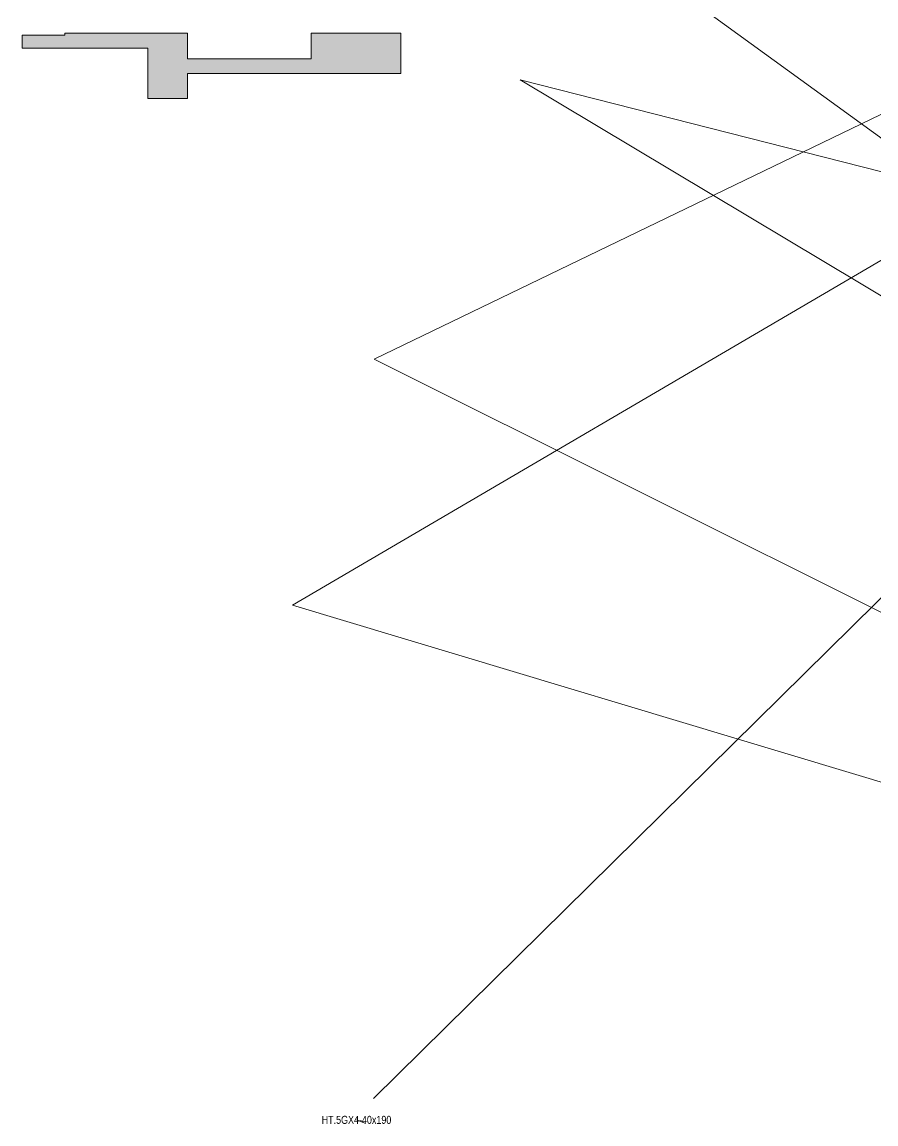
# Model space of a CAD drawing. Header units: millimetres. Extents: x 69552 to 211645, y -30385 to 50684.
# Drawn here: x 69552 to 109560, y -30385 to 21262 of the extents above; entities that cross this region are included whole.
import ezdxf
from ezdxf.enums import TextEntityAlignment as Align

# ---------------------------------------------------------------- set-up
doc = ezdxf.new("R2010")
doc.units = ezdxf.units.MM
doc.layers.get('Defpoints').update_dxf_attribs({"color": 151, "lineweight": 9})
for name, color, linetype, lineweight in [('$0$NDC_S_ANNO', 7, 'Continuous', 20), ('$0$NDC_S_DIM', 1, 'Continuous', 15), ('NDC_S_BEAM NAME', 7, 'Continuous', 9), ('NDC_S_DIM', 1, 'Continuous', 15), ('NDC_S_ENG TITLE', 3, 'Continuous', 20), ('NDC_S_HATCH MATERIAL', 8, 'Continuous', 13)]:
    doc.layers.add(name, color=color, linetype=linetype, lineweight=lineweight)
doc.styles.add('$0$ARIAL', font='arial.ttf', dxfattribs={"width": 0.8})
doc.styles.add('$0$NDC_DIM', font='', dxfattribs={"width": 0.75})
doc.styles.get('$0$NDC_DIM').set_extended_font_data('Dotum')
doc.dimstyles.new('$0$NDC_dim_iso', dxfattribs={"dimtxt": 2.5, "dimasz": 1, "dimexe": 1.5, "dimexo": 2.5, "dimgap": 1, "dimtad": 1, "dimdec": 0, "dimzin": 0, "dimdsep": 46, "dimtxsty": '$0$NDC_DIM', "dimblk": '$0$DIMMARK', "dimcen": 0.09, "dimdle": 1.2, "dimclrd": 1, "dimclre": 1, "dimclrt": 3, "dimadec": 0, "dimazin": 0, "dimtfac": 1, "dimtdec": 0, "dimtix": 1, "dimtofl": 0, "dimtmove": 0, "dimatfit": 3, "dimfxl": 8, "dimfxlon": 1, "dimtolj": 1, "dimtzin": 0, "dimarcsym": 0})

# ---------------------------------------------------------------- blocks, each defined once
blk = doc.blocks.new('$0$DIMMARK')
at = {"layer": '$0$NDC_S_DIM', "color": 1}
blk.add_line((-1.5, 0), (1, 0), dxfattribs=at)
at = {"layer": '$0$NDC_S_DIM', "color": 2, "const_width": 0.1}
blk.add_lwpolyline([(-0.42, -0.42), (0.42, 0.42)], dxfattribs=at)
blk = doc.blocks.new('*U225')
at = {"layer": '$0$NDC_S_ANNO', "ltscale": 0.8, "style": '$0$ARIAL', "width": 0.8, "flags": 1}
blk.add_attdef('CHU_THICH', text='', height=2.5, dxfattribs=at).set_placement((0, 0), align=Align.MIDDLE_CENTER)
at = {"layer": '$0$NDC_S_ANNO', "ltscale": 0.8, "style": '$0$ARIAL', "width": 0.8}
blk.add_attdef('TEN', text='', height=2.5, dxfattribs=at).set_placement((-2.58, 1.03), align=Align.MIDDLE_CENTER)
at = {"layer": 'Defpoints'}
blk.add_leader([(0, 0), (-2.58, 1.03)], dimstyle='$0$NDC_dim_iso', override={"dimgap": 0.625, "dimtad": 0}, dxfattribs=at)

msp = doc.modelspace()

# ---------------------------------------------------------------- hatches: boundary and pattern name
at = {"layer": 'NDC_S_HATCH MATERIAL', "ltscale": 100}
h = msp.add_hatch(color=256, dxfattribs=at)
h.dxf.hatch_style = 1
h.paths.add_polyline_path([(87302.5, 20043.9), (87302.5, 20743.9), (83102.5, 20743.9), (83102.5, 19543.9), (77302.5, 19543.9), (77302.5, 20743.9), (71552.5, 20743.9), (71552.5, 20643.9), (69552.5, 20643.9), (69552.5, 20043.9), (69852.5, 20043.9), (75452.5, 20043.9), (75452.5, 17676), (77302.5, 17676), (77302.5, 18843.9), (87302.5, 18843.9)])

# ---------------------------------------------------------------- linework, layer by layer
at = {"layer": 'NDC_S_DIM', "ltscale": 100}
for p, q in [((86053, 5460.3), (132500, 27896.4)), ((161574.6, -21774.5), (94713, 26775.8)), ((124420.1, 18660.8), (82226.8, -6072)), ((149036.8, -15054), (92888.7, 18551.1)), ((92888.7, 18551.1), (125030.9, 10378.8)), ((131917.6, 16094.1), (86016.2, -29184.7)), ((137683.1, -20342.6), (86053, 5460.3)), ((82226.8, -6072), (137683.1, -22742.6))]:
    msp.add_line(p, q, dxfattribs=at)
at = {"layer": 'NDC_S_ENG TITLE', "ltscale": 100}
for p, q in [((75452.5, 20043.9), (75452.5, 17676)), ((77302.5, 18843.9), (77302.5, 17676)), ((77302.5, 17676), (75452.5, 17676))]:
    msp.add_line(p, q, dxfattribs=at)
for points in [[(69852.5, 20043.9), (69552.5, 20043.9), (69552.5, 20643.9), (71552.5, 20643.9), (71552.5, 20743.9), (77302.5, 20743.9), (77302.5, 19543.9), (83102.5, 19543.9), (83102.5, 20743.9), (87302.5, 20743.9), (87302.5, 20043.9)], [(69852.5, 20043.9), (75452.5, 20043.9)], [(77302.5, 18843.9), (87302.5, 18843.9), (87302.5, 20043.9)]]:
    msp.add_lwpolyline(points, dxfattribs=at)

# ---------------------------------------------------------------- block references
at = {"layer": 'NDC_S_BEAM NAME', "xscale": 150, "yscale": 150, "zscale": 150}
msp.add_blockref('*U225', (85609.6, -30345.8), dxfattribs=at).add_auto_attribs({'TEN': 'HT.5GX4-40x190'})

doc.saveas('drawing.dxf')
